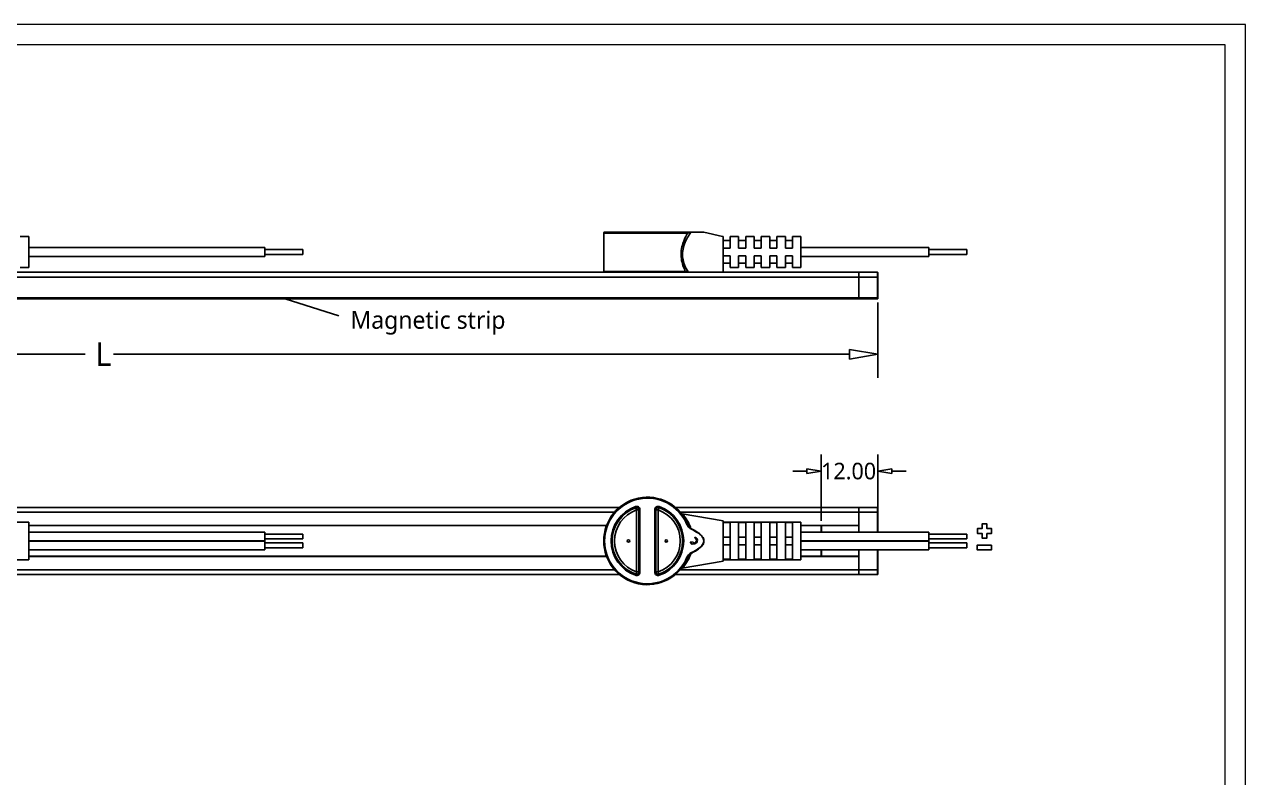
# Model space of a CAD drawing. Header units: millimetres. Extents: x 1020 to 1472, y -35 to 484.
# Drawn here: x 1213.1 to 1471.5, y 124.2 to 283.5 of the extents above; entities that cross this region are included whole.
import ezdxf

# ---------------------------------------------------------------- set-up
doc = ezdxf.new("R2010")
doc.units = ezdxf.units.MM
doc.layers.get('0').update_dxf_attribs({"color": 8, "lineweight": 30})
doc.layers.get('Defpoints').update_dxf_attribs({"color": 6, "lineweight": 9})
doc.layers.add('Dimension', color=136, linetype='Continuous', lineweight=9)
doc.layers.add('SolidLine', color=7, linetype='Continuous', lineweight=30)
doc.styles.get("Standard").update_dxf_attribs({"font": ''})
doc.styles.add('微软雅黑-Light', font='')
doc.styles.get('Standard').set_extended_font_data('Microsoft YaHei Light')
doc.styles.get('微软雅黑-Light').set_extended_font_data('Microsoft YaHei Light')
doc.dimstyles.new('DENGTEC', dxfattribs={"dimtxt": 3.5, "dimasz": 3, "dimexe": 3.5, "dimexo": 1, "dimgap": 0.5, "dimtad": 0, "dimzin": 0, "dimdsep": 46, "dimtxsty": 'Standard', "dimblk": 'CLOSEDBLANK', "dimcen": 1, "dimadec": 0, "dimazin": 3, "dimtfac": 1, "dimtofl": 0, "dimtmove": 0, "dimatfit": 3, "dimldrblk": 'CLOSEDBLANK', "dimfxl": 1, "dimtolj": 1, "dimtzin": 0, "dimarcsym": 0})
doc.dimstyles.new('DENGTECx1.5', dxfattribs={"dimtxt": 5, "dimasz": 6, "dimexe": 5, "dimexo": 1, "dimgap": 0.5, "dimtad": 0, "dimdec": 1, "dimzin": 0, "dimdsep": 46, "dimtxsty": 'Standard', "dimblk": 'CLOSEDBLANK', "dimcen": 1, "dimadec": 0, "dimazin": 3, "dimtfac": 1, "dimtdec": 1, "dimtofl": 0, "dimtmove": 0, "dimatfit": 3, "dimldrblk": 'CLOSEDBLANK', "dimfxl": 1, "dimtolj": 1, "dimtzin": 0, "dimarcsym": 0})

# ---------------------------------------------------------------- blocks, each defined once
blk = doc.blocks.new('_ClosedBlank')
at = {"color": 0, "linetype": 'ByBlock', "lineweight": -2}
for p, q in [((-1, 0.167), (0, 0)), ((-1, 0.167), (-1, -0.167)), ((0, 0), (-1, -0.167))]:
    blk.add_line(p, q, dxfattribs=at)
blk = doc.blocks.new('*D31')
at = {"layer": 'Defpoints', "color": 0, "lineweight": -3}
for p in [(1093.71, 225.61), (1393.71, 225.71), (1393.71, 213.77)]:
    blk.add_point(p, dxfattribs=at)
at = {"layer": 'Dimension', "color": 0, "lineweight": -2}
for p, q in [((1093.71, 224.61), (1093.71, 208.77)), ((1393.71, 224.71), (1393.71, 208.77)), ((1099.71, 213.77), (1226, 213.77)), ((1387.71, 213.77), (1231.95, 213.77))]:
    blk.add_line(p, q, dxfattribs=at)
at = {"layer": 'Dimension', "color": 0, "lineweight": -2, "xscale": 6, "yscale": 6, "zscale": 6, "rotation": 180}
blk.add_blockref('_ClosedBlank', (1093.71, 213.77), dxfattribs=at)
at = {"layer": 'Dimension', "color": 0, "lineweight": -2, "xscale": 6, "yscale": 6, "zscale": 6}
blk.add_blockref('_ClosedBlank', (1393.71, 213.77), dxfattribs=at)
at = {"layer": 'Dimension', "color": 0, "lineweight": -3, "insert": (1228.98, 213.77), "char_height": 5, "attachment_point": 5}
blk.add_mtext('\\A1; L', dxfattribs=at)
blk = doc.blocks.new('*D40')
at = {"layer": 'Defpoints', "color": 0, "lineweight": -3}
for p in [(1393.71, 189.04), (1393.71, 180.39), (1381.71, 177.54)]:
    blk.add_point(p, dxfattribs=at)
at = {"layer": 'Dimension', "color": 0, "lineweight": -2}
for p, q in [((1381.71, 178.54), (1381.71, 192.54)), ((1393.71, 181.39), (1393.71, 192.54)), ((1378.71, 189.04), (1375.71, 189.04)), ((1396.71, 189.04), (1399.71, 189.04))]:
    blk.add_line(p, q, dxfattribs=at)
at = {"layer": 'Dimension', "color": 0, "lineweight": -2, "xscale": 3, "yscale": 3, "zscale": 3}
blk.add_blockref('_ClosedBlank', (1381.71, 189.04), dxfattribs=at)
at = {"layer": 'Dimension', "color": 0, "lineweight": -2, "xscale": 3, "yscale": 3, "zscale": 3, "rotation": 180}
blk.add_blockref('_ClosedBlank', (1393.71, 189.04), dxfattribs=at)
at = {"layer": 'Dimension', "color": 0, "lineweight": -3, "insert": (1387.53, 189.04), "char_height": 3.5, "attachment_point": 5}
blk.add_mtext('\\A1;12.00', dxfattribs=at)

msp = doc.modelspace()

# ---------------------------------------------------------------- linework, layer by layer
at = {"layer": 'Defpoints'}
for points in [[(1471.536, -35.061), (1471.536, 283.539), (1020.096, 283.539), (1020.096, -35.061)], [(1467.216, -30.741), (1467.216, 279.219), (1024.416, 279.219), (1024.416, -30.741)]]:
    msp.add_lwpolyline(points, close=True, dxfattribs=at)
at = {"layer": 'Dimension', "lineweight": -3}
msp.add_line((1268.314, 225.511), (1279.646, 221.873), dxfattribs=at)
for points in [[(1416.785, 175.898), (1417.785, 175.898), (1417.785, 176.898), (1416.785, 176.898), (1416.785, 177.898), (1415.785, 177.898), (1415.785, 176.898), (1414.785, 176.898), (1414.785, 175.898), (1415.785, 175.898), (1415.785, 174.898), (1416.785, 174.898)], [(1417.77, 173.401), (1414.77, 173.401), (1414.77, 172.401), (1417.77, 172.401)]]:
    msp.add_lwpolyline(points, close=True, dxfattribs=at)
at = {"layer": 'SolidLine', "linetype": 'Continuous', "lineweight": 25}
for p, q in [((1214.027, 238.661), (1212.227, 238.661)), ((1214.027, 238.661), (1214.027, 232.161)), ((1335.706, 239.411), (1335.706, 231.311)), ((1353.445, 239.411), (1335.706, 239.411)), ((1335.906, 239.611), (1353.261, 239.611)), ((1356.654, 239.611), (1356.339, 239.611)), ((1360.824, 238.692), (1356.912, 239.609)), ((1360.956, 238.661), (1360.824, 238.692)), ((1360.956, 238.661), (1360.956, 237.707)), ((1362.456, 237.811), (1360.956, 237.811)), ((1364.256, 238.661), (1362.456, 238.661)), ((1362.456, 238.661), (1362.456, 236.211)), ((1364.256, 236.211), (1364.256, 238.661)), ((1365.756, 237.811), (1364.256, 237.811)), ((1367.556, 238.661), (1365.756, 238.661)), ((1365.756, 238.661), (1365.756, 236.211)), ((1367.556, 236.211), (1367.556, 238.661)), ((1369.056, 237.811), (1367.556, 237.811)), ((1370.856, 238.661), (1369.056, 238.661)), ((1369.056, 238.661), (1369.056, 236.211)), ((1370.856, 236.211), (1370.856, 238.661)), ((1372.356, 237.811), (1370.856, 237.811)), ((1374.156, 238.661), (1372.356, 238.661)), ((1372.356, 238.661), (1372.356, 236.211)), ((1374.156, 236.211), (1374.156, 238.661)), ((1375.656, 237.811), (1374.156, 237.811)), ((1377.456, 238.661), (1375.656, 238.661)), ((1375.656, 238.661), (1375.656, 236.211)), ((1377.456, 238.661), (1377.456, 232.161)), ((1264.027, 236.336), (1214.027, 236.336)), ((1264.027, 236.336), (1264.027, 234.486)), ((1272.027, 235.911), (1264.027, 235.911)), ((1272.027, 235.911), (1272.027, 234.911)), ((1360.956, 237.708), (1360.956, 231.161)), ((1362.456, 236.211), (1360.956, 236.211)), ((1365.756, 236.211), (1364.256, 236.211)), ((1369.056, 236.211), (1367.556, 236.211)), ((1372.356, 236.211), (1370.856, 236.211)), ((1375.656, 236.211), (1374.156, 236.211)), ((1404.528, 236.336), (1377.456, 236.336)), ((1404.528, 236.336), (1404.528, 234.486)), ((1412.528, 235.911), (1404.528, 235.911)), ((1412.528, 235.911), (1412.528, 234.911)), ((1214.027, 234.486), (1264.027, 234.486)), ((1264.027, 234.911), (1272.027, 234.911)), ((1360.956, 234.611), (1362.456, 234.611)), ((1362.456, 233.011), (1360.956, 233.011)), ((1362.456, 234.611), (1362.456, 232.161)), ((1364.256, 234.611), (1365.756, 234.611)), ((1364.256, 232.161), (1364.256, 234.611)), ((1365.756, 233.011), (1364.256, 233.011)), ((1365.756, 234.611), (1365.756, 232.161)), ((1367.556, 234.611), (1369.056, 234.611)), ((1367.556, 232.161), (1367.556, 234.611)), ((1369.056, 233.011), (1367.556, 233.011)), ((1369.056, 234.611), (1369.056, 232.161)), ((1370.856, 234.611), (1372.356, 234.611)), ((1370.856, 232.161), (1370.856, 234.611)), ((1372.356, 233.011), (1370.856, 233.011)), ((1372.356, 234.611), (1372.356, 232.161)), ((1374.156, 234.611), (1375.656, 234.611)), ((1374.156, 232.161), (1374.156, 234.611)), ((1375.656, 233.011), (1374.156, 233.011)), ((1375.656, 234.611), (1375.656, 232.161)), ((1377.456, 234.486), (1404.528, 234.486)), ((1404.528, 234.911), (1412.528, 234.911)), ((1389.715, 230.111), (1097.715, 230.111)), ((1176.386, 231.111), (1338.271, 231.111)), ((1212.227, 232.161), (1214.027, 232.161)), ((1335.706, 231.311), (1352.977, 231.311)), ((1351.641, 231.111), (1338.271, 231.111)), ((1351.641, 231.111), (1389.715, 231.111)), ((1360.751, 231.113), (1360.956, 231.161)), ((1362.456, 232.161), (1364.256, 232.161)), ((1365.756, 232.161), (1367.556, 232.161)), ((1369.056, 232.161), (1370.856, 232.161)), ((1372.356, 232.161), (1374.156, 232.161)), ((1375.656, 232.161), (1377.456, 232.161)), ((1389.715, 231.111), (1389.715, 230.111)), ((1393.615, 231.111), (1389.715, 231.111)), ((1389.715, 230.111), (1389.715, 225.711)), ((1393.615, 230.111), (1389.715, 230.111)), ((1393.615, 230.111), (1393.615, 231.111)), ((1393.615, 225.711), (1393.615, 230.111)), ((1393.615, 230.111), (1393.715, 230.111)), ((1393.715, 231.011), (1393.715, 230.111)), ((1393.715, 230.111), (1393.715, 225.711)), ((1097.715, 225.711), (1389.715, 225.711)), ((1389.715, 225.511), (1097.715, 225.511)), ((1389.715, 225.711), (1389.715, 225.511)), ((1393.615, 225.711), (1389.715, 225.711)), ((1393.615, 225.511), (1389.715, 225.511)), ((1393.615, 225.711), (1393.715, 225.711)), ((1393.615, 225.511), (1393.615, 225.711)), ((1393.715, 225.511), (1393.615, 225.511)), ((1393.715, 225.711), (1393.715, 225.611)), ((1393.715, 225.611), (1393.715, 225.511)), ((1187.456, 181.386), (1339.027, 181.386)), ((1343.19, 167.677), (1343.19, 180.895)), ((1343.19, 180.895), (1343.389, 180.895)), ((1343.389, 180.895), (1343.389, 167.677)), ((1346.523, 167.677), (1346.523, 180.895)), ((1346.722, 180.895), (1346.523, 180.895)), ((1346.722, 180.895), (1346.722, 167.677)), ((1350.885, 181.386), (1389.715, 181.386)), ((1389.715, 181.386), (1389.715, 180.386)), ((1393.615, 181.386), (1389.715, 181.386)), ((1393.615, 180.386), (1393.615, 181.386)), ((1393.715, 181.286), (1393.715, 180.386)), ((1338.003, 180.386), (1188.48, 180.386)), ((1342.661, 167.721), (1342.661, 180.85)), ((1343.159, 180.85), (1342.661, 180.85)), ((1343.159, 180.85), (1343.159, 167.721)), ((1346.754, 167.721), (1346.754, 180.85)), ((1347.252, 180.85), (1346.754, 180.85)), ((1347.252, 180.85), (1347.252, 167.721)), ((1389.715, 180.386), (1351.91, 180.386)), ((1360.956, 178.536), (1352.316, 180.021)), ((1360.956, 178.536), (1360.956, 177.118)), ((1389.715, 180.386), (1389.715, 177.586)), ((1393.615, 180.386), (1389.715, 180.386)), ((1393.615, 180.386), (1393.715, 180.386)), ((1393.615, 176.136), (1393.615, 180.386)), ((1393.715, 180.386), (1393.715, 176.136)), ((1214.027, 178.286), (1197.527, 178.286)), ((1214.027, 178.286), (1214.027, 170.286)), ((1336.315, 177.586), (1214.027, 177.586)), ((1336.296, 177.536), (1214.027, 177.536)), ((1264.027, 176.136), (1214.027, 176.136)), ((1264.027, 176.136), (1264.027, 174.301)), ((1377.456, 178.286), (1360.956, 178.286)), ((1360.956, 178.163), (1362.456, 178.163)), ((1360.956, 177.117), (1360.956, 174.32)), ((1362.456, 178.163), (1362.456, 170.409)), ((1364.256, 178.163), (1365.756, 178.163)), ((1364.256, 170.409), (1364.256, 178.163)), ((1365.756, 178.163), (1365.756, 170.409)), ((1367.556, 178.163), (1369.056, 178.163)), ((1367.556, 170.409), (1367.556, 178.163)), ((1369.056, 178.163), (1369.056, 170.409)), ((1370.856, 178.163), (1372.356, 178.163)), ((1370.856, 170.409), (1370.856, 178.163)), ((1372.356, 178.163), (1372.356, 170.409)), ((1374.156, 178.163), (1375.656, 178.163)), ((1374.156, 170.409), (1374.156, 178.163)), ((1375.656, 178.163), (1375.656, 170.409)), ((1377.456, 178.286), (1377.456, 170.286)), ((1389.715, 177.586), (1377.456, 177.586)), ((1389.715, 177.536), (1377.456, 177.536)), ((1404.528, 176.136), (1377.456, 176.136)), ((1381.715, 177.586), (1381.715, 176.136)), ((1381.802, 176.136), (1381.802, 177.586)), ((1389.715, 177.586), (1389.282, 177.586)), ((1389.715, 177.586), (1389.715, 176.136)), ((1404.528, 176.136), (1404.528, 174.301)), ((1264.027, 174.301), (1214.027, 174.301)), ((1264.027, 174.271), (1214.027, 174.271)), ((1272.027, 175.711), (1264.027, 175.711)), ((1264.027, 174.711), (1272.027, 174.711)), ((1264.027, 174.301), (1264.027, 174.271)), ((1264.027, 174.271), (1264.027, 172.436)), ((1272.027, 173.861), (1264.027, 173.861)), ((1272.027, 175.711), (1272.027, 174.711)), ((1272.027, 173.861), (1272.027, 172.861)), ((1354.621, 174.113), (1354.034, 174.012)), ((1354.034, 174.012), (1354.421, 173.509)), ((1354.421, 173.509), (1354.487, 173.709)), ((1354.551, 173.901), (1354.621, 174.113)), ((1355.087, 175.061), (1354.982, 174.888)), ((1362.456, 175.086), (1360.956, 175.086)), ((1360.956, 174.32), (1360.956, 174.286)), ((1360.956, 174.286), (1360.956, 171.455)), ((1362.456, 173.486), (1360.956, 173.486)), ((1365.756, 175.086), (1364.256, 175.086)), ((1365.756, 173.486), (1364.256, 173.486)), ((1369.056, 175.086), (1367.556, 175.086)), ((1369.056, 173.486), (1367.556, 173.486)), ((1372.356, 175.086), (1370.856, 175.086)), ((1372.356, 173.486), (1370.856, 173.486)), ((1375.656, 175.086), (1374.156, 175.086)), ((1375.656, 173.486), (1374.156, 173.486)), ((1404.528, 174.301), (1377.456, 174.301)), ((1404.528, 174.271), (1377.456, 174.271)), ((1412.528, 175.711), (1404.528, 175.711)), ((1404.528, 174.711), (1412.528, 174.711)), ((1404.528, 174.301), (1404.528, 174.271)), ((1404.528, 174.271), (1404.528, 172.436)), ((1412.528, 173.861), (1404.528, 173.861)), ((1412.528, 175.711), (1412.528, 174.711)), ((1412.528, 173.861), (1412.528, 172.861)), ((1214.027, 172.436), (1264.027, 172.436)), ((1336.296, 171.036), (1214.027, 171.036)), ((1336.315, 170.986), (1214.027, 170.986)), ((1264.027, 172.861), (1272.027, 172.861)), ((1360.956, 171.454), (1360.956, 170.036)), ((1377.456, 172.436), (1404.528, 172.436)), ((1389.715, 171.036), (1377.456, 171.036)), ((1389.715, 170.986), (1377.456, 170.986)), ((1381.715, 172.436), (1381.715, 170.986)), ((1381.802, 170.986), (1381.802, 172.436)), ((1389.715, 170.986), (1389.282, 170.986)), ((1389.715, 172.436), (1389.715, 170.986)), ((1389.715, 170.986), (1389.715, 168.186)), ((1393.615, 168.186), (1393.615, 172.436)), ((1393.715, 172.436), (1393.715, 168.186)), ((1404.528, 172.861), (1412.528, 172.861)), ((1188.48, 168.186), (1338.003, 168.186)), ((1197.527, 170.286), (1214.027, 170.286)), ((1351.91, 168.186), (1389.715, 168.186)), ((1352.136, 168.454), (1352.097, 168.406)), ((1352.316, 168.551), (1360.956, 170.036)), ((1362.456, 170.409), (1360.956, 170.409)), ((1360.956, 170.286), (1377.456, 170.286)), ((1365.756, 170.409), (1364.256, 170.409)), ((1369.056, 170.409), (1367.556, 170.409)), ((1372.356, 170.409), (1370.856, 170.409)), ((1375.656, 170.409), (1374.156, 170.409)), ((1389.715, 168.186), (1389.715, 167.186)), ((1393.615, 168.186), (1389.715, 168.186)), ((1393.615, 167.186), (1393.615, 168.186)), ((1393.615, 168.186), (1393.715, 168.186)), ((1393.715, 168.186), (1393.715, 167.286)), ((1339.027, 167.186), (1187.456, 167.186)), ((1342.661, 167.721), (1343.159, 167.721)), ((1343.19, 167.677), (1343.389, 167.677)), ((1346.722, 167.677), (1346.523, 167.677)), ((1346.754, 167.721), (1347.252, 167.721)), ((1389.715, 167.186), (1350.885, 167.186)), ((1393.615, 167.186), (1389.715, 167.186))]:
    msp.add_line(p, q, dxfattribs=at)
at = {"layer": 'SolidLine', "linetype": 'Continuous', "lineweight": 25, "flags": 128}
for points in [[(1353.558, 231.177), (1353.554, 231.163), (1353.55, 231.149), (1353.545, 231.138), (1353.541, 231.129), (1353.535, 231.121), (1353.53, 231.116), (1353.525, 231.112), (1353.519, 231.111)], [(1342.466, 181.555), (1342.478, 181.52), (1342.49, 181.486), (1342.5, 181.455), (1342.51, 181.427), (1342.518, 181.403), (1342.524, 181.385), (1342.529, 181.372), (1342.531, 181.366)], [(1342.496, 181.321), (1342.502, 181.305), (1342.512, 181.274), (1342.528, 181.228), (1342.549, 181.169), (1342.573, 181.1), (1342.601, 181.022), (1342.63, 180.937), (1342.661, 180.85)], [(1347.252, 180.85), (1347.282, 180.937), (1347.312, 181.022), (1347.339, 181.1), (1347.363, 181.169), (1347.384, 181.228), (1347.4, 181.274), (1347.411, 181.305), (1347.416, 181.321)], [(1347.446, 181.555), (1347.434, 181.52), (1347.423, 181.486), (1347.412, 181.455), (1347.402, 181.427), (1347.394, 181.403), (1347.388, 181.385), (1347.384, 181.372), (1347.382, 181.366)], [(1353.445, 177.961), (1353.441, 177.96), (1353.431, 177.955), (1353.414, 177.948), (1353.391, 177.938), (1353.363, 177.926), (1353.331, 177.912), (1353.297, 177.897), (1353.261, 177.882)], [(1354.127, 176.818), (1354.132, 176.83), (1354.138, 176.842), (1354.144, 176.855), (1354.149, 176.866), (1354.155, 176.878), (1354.16, 176.89), (1354.165, 176.901), (1354.17, 176.912)], [(1353.445, 170.611), (1353.441, 170.612), (1353.431, 170.617), (1353.414, 170.624), (1353.391, 170.634), (1353.363, 170.646), (1353.331, 170.66), (1353.297, 170.675), (1353.261, 170.69)], [(1354.127, 171.754), (1354.132, 171.742), (1354.138, 171.73), (1354.144, 171.717), (1354.149, 171.705), (1354.155, 171.694), (1354.16, 171.682), (1354.165, 171.671), (1354.17, 171.66)], [(1342.466, 167.017), (1342.478, 167.052), (1342.49, 167.086), (1342.5, 167.117), (1342.51, 167.145), (1342.518, 167.169), (1342.524, 167.187), (1342.529, 167.2), (1342.531, 167.206)], [(1342.661, 167.721), (1342.63, 167.634), (1342.601, 167.55), (1342.573, 167.472), (1342.549, 167.403), (1342.528, 167.344), (1342.512, 167.298), (1342.502, 167.267), (1342.496, 167.251)], [(1347.416, 167.251), (1347.411, 167.267), (1347.4, 167.298), (1347.384, 167.344), (1347.363, 167.403), (1347.339, 167.472), (1347.312, 167.55), (1347.282, 167.634), (1347.252, 167.721)], [(1347.446, 167.017), (1347.434, 167.052), (1347.423, 167.086), (1347.412, 167.117), (1347.402, 167.145), (1347.394, 167.169), (1347.388, 167.187), (1347.384, 167.2), (1347.382, 167.206)]]:
    msp.add_lwpolyline(points, dxfattribs=at)
at = {"layer": 'SolidLine', "linetype": 'Continuous', "lineweight": 25}
for centre in [(1340.956, 174.286), (1348.956, 174.286)]:
    msp.add_circle(centre, 0.25, dxfattribs=at)
for centre, radius, start, end in [((1335.906, 239.411), 0.2, 90, 180), ((1353.253, 239.419), 0.192, 357.64743, 87.43712), ((1354.121, 239.556), 0.0557, 28.63718, 83.83998), ((1335.906, 231.311), 0.2, 180, 270), ((1352.789, 231.299), 0.188, 274.35868, 3.78433), ((1393.615, 231.011), 0.1, 0, 90), ((1393.615, 225.611), 0.1, 270, 0), ((1344.956, 174.286), 9.25, 23.41051, 336.58949), ((1344.956, 174.286), 9.05, 23.41051, 336.58949), ((1344.956, 174.286), 7.683, 108.91045, 251.08955), ((1344.956, 174.286), 7.484, 108.91045, 251.08955), ((1344.956, 174.286), 7.452, 109.27506, 250.72494), ((1342.656, 180.844), 0.503, 0.79292, 108.48271), ((1347.257, 180.844), 0.503, 71.51657, 179.20841), ((1344.956, 174.286), 7.484, 288.91045, 71.08955), ((1344.956, 174.286), 7.452, 289.27506, 70.72494), ((1344.956, 174.286), 7.683, 288.91045, 71.08955), ((1393.615, 181.286), 0.1, 0, 90), ((1344.956, 174.286), 6.954, 109.27506, 250.72494), ((1344.956, 174.286), 6.954, 289.27506, 70.72494), ((1354.791, 174.383), 0.739, 245.70757, 66.44986), ((1354.791, 174.383), 0.539, 243.48738, 69.32354), ((1342.656, 167.728), 0.503, 251.51729, 359.20708), ((1347.257, 167.728), 0.503, 180.79159, 288.48343), ((1393.615, 167.286), 0.1, 270, 0)]:
    msp.add_arc(centre, radius, start, end, dxfattribs=at)
for points, knots in [([(1352.977, 231.311), (1352.804, 231.703), (1352.451, 232.499), (1352.103, 233.915), (1352.049, 235.437), (1352.339, 237.014), (1352.898, 238.404), (1353.28, 239.107), (1353.445, 239.411)], [0, 0, 0, 0, 0.162157, 0.3296502, 0.4741788, 0.6415861, 0.8448628, 1, 1, 1, 1]), ([(1354.17, 239.583), (1354.099, 239.482), (1353.845, 239.117), (1353.285, 238.228), (1352.656, 236.865), (1352.347, 235.399), (1352.404, 233.986), (1352.832, 232.477), (1353.29, 231.658), (1353.558, 231.177)], [0, 0, 0, 0, 0.0660325, 0.2390403, 0.4090445, 0.5467322, 0.6650947, 0.8034116, 1, 1, 1, 1]), ([(1353.261, 239.611), (1353.41, 239.611), (1353.624, 239.611), (1354.008, 239.611), (1354.127, 239.611)], [0, 0, 0, 0, 0.6915147, 1, 1, 1, 1]), ([(1354.17, 239.583), (1354.075, 239.569), (1353.88, 239.539), (1353.648, 239.48), (1353.516, 239.436), (1353.445, 239.411)], [0, 0, 0, 0, 0.2990218, 0.6206022, 1, 1, 1, 1]), ([(1356.122, 239.611), (1356.009, 239.611), (1355.655, 239.611), (1354.976, 239.611), (1354.403, 239.611), (1354.123, 239.611)], [0, 0, 0, 0, 0.1921013, 0.6053516, 1, 1, 1, 1]), ([(1356.911, 239.606), (1356.908, 239.606), (1356.9, 239.606), (1356.626, 239.603), (1355.936, 239.597), (1355.041, 239.59), (1354.371, 239.584), (1354.17, 239.583)], [0, 0, 0, 0, 0.0840238, 0.2164937, 0.4371362, 0.8305659, 1, 1, 1, 1]), ([(1356.122, 239.611), (1356.303, 239.611), (1356.611, 239.611), (1356.851, 239.611), (1356.907, 239.611), (1356.842, 239.611), (1356.821, 239.611)], [0, 0, 0, 0, 0.3879269, 0.6590456, 0.8866362, 1, 1, 1, 1]), ([(1352.977, 231.311), (1352.996, 231.305), (1353.086, 231.275), (1353.264, 231.227), (1353.471, 231.192), (1353.558, 231.177)], [0, 0, 0, 0, 0.1350207, 0.6358329, 1, 1, 1, 1]), ([(1353.558, 231.177), (1354.871, 231.168), (1356.892, 231.153), (1359.044, 231.133), (1360.05, 231.124), (1360.492, 231.119), (1360.737, 231.117), (1360.746, 231.117), (1360.75, 231.117)], [0, 0, 0, 0, 0.4769508, 0.7342998, 0.8206551, 0.9082272, 0.9598146, 1, 1, 1, 1]), ([(1342.466, 181.555), (1342.543, 181.573), (1342.698, 181.609), (1342.935, 181.563), (1343.142, 181.447), (1343.298, 181.267), (1343.378, 181.073), (1343.386, 180.945), (1343.389, 180.895)], [0, 0, 0, 0, 0.1783707, 0.3567994, 0.5338992, 0.709959, 0.8862278, 1, 1, 1, 1]), ([(1342.496, 181.321), (1342.504, 181.331), (1342.515, 181.346), (1342.527, 181.361), (1342.531, 181.366)], [0, 0, 0, 0, 0.6840095, 1, 1, 1, 1]), ([(1343.19, 180.895), (1343.188, 180.931), (1343.183, 181.023), (1343.126, 181.162), (1343.015, 181.291), (1342.866, 181.374), (1342.696, 181.406), (1342.586, 181.379), (1342.531, 181.366)], [0, 0, 0, 0, 0.1141454, 0.2904977, 0.4661964, 0.6428513, 0.8211635, 1, 1, 1, 1]), ([(1343.19, 180.895), (1343.183, 180.885), (1343.173, 180.87), (1343.162, 180.855), (1343.159, 180.85)], [0, 0, 0, 0, 0.6736936, 1, 1, 1, 1]), ([(1346.523, 180.895), (1346.531, 180.974), (1346.546, 181.132), (1346.667, 181.341), (1346.844, 181.5), (1347.064, 181.588), (1347.274, 181.602), (1347.398, 181.568), (1347.446, 181.555)], [0, 0, 0, 0, 0.1783703, 0.3568001, 0.5338957, 0.7099553, 0.8862277, 1, 1, 1, 1]), ([(1347.382, 181.366), (1347.347, 181.376), (1347.258, 181.4), (1347.108, 181.392), (1346.95, 181.328), (1346.824, 181.215), (1346.738, 181.065), (1346.727, 180.951), (1346.722, 180.895)], [0, 0, 0, 0, 0.1141444, 0.2904928, 0.4661958, 0.6428498, 0.8211581, 1, 1, 1, 1]), ([(1346.754, 180.85), (1346.75, 180.855), (1346.74, 180.87), (1346.729, 180.885), (1346.722, 180.895)], [0, 0, 0, 0, 0.32630755, 1, 1, 1, 1]), ([(1347.382, 181.366), (1347.389, 181.356), (1347.401, 181.341), (1347.412, 181.326), (1347.416, 181.321)], [0, 0, 0, 0, 0.67369131, 1, 1, 1, 1]), ([(1352.287, 180.037), (1352.262, 180.047), (1352.215, 180.068), (1352.16, 180.107), (1352.122, 180.14), (1352.108, 180.155), (1352.103, 180.16)], [0, 0, 0, 0, 0.3576773, 0.6807307, 0.909074, 1, 1, 1, 1]), ([(1352.403, 179.987), (1352.415, 179.973), (1352.435, 179.951), (1352.717, 179.616), (1353.223, 178.947), (1353.812, 177.908), (1354.088, 177.138), (1354.17, 176.912)], [0, 0, 0, 0, 0.1812467, 0.2786309, 0.5605485, 0.8704637, 1, 1, 1, 1]), ([(1354.127, 176.818), (1354.027, 176.884), (1353.688, 177.11), (1353.429, 177.518), (1353.285, 177.83), (1353.261, 177.882)], [0, 0, 0, 0, 0.2569276, 0.8768672, 1, 1, 1, 1]), ([(1353.445, 177.961), (1353.467, 177.913), (1353.6, 177.621), (1353.812, 177.237), (1354.091, 176.983), (1354.17, 176.912)], [0, 0, 0, 0, 0.1236306, 0.7522025, 1, 1, 1, 1]), ([(1354.127, 171.754), (1354.795, 172.08), (1355.722, 172.532), (1356.585, 173.385), (1356.857, 173.931), (1356.901, 174.394), (1356.755, 174.919), (1356.357, 175.438), (1355.485, 176.155), (1354.694, 176.541), (1354.127, 176.818)], [0, 0, 0, 0, 0.2832255, 0.3932046, 0.4585317, 0.5133706, 0.5680018, 0.663894, 0.7589127, 1, 1, 1, 1]), ([(1354.17, 176.912), (1354.738, 176.624), (1355.533, 176.223), (1356.404, 175.48), (1356.802, 174.94), (1356.947, 174.398), (1356.903, 173.919), (1356.633, 173.353), (1355.932, 172.635), (1355.041, 172.086), (1354.371, 171.759), (1354.17, 171.66)], [0, 0, 0, 0, 0.2389961, 0.333881, 0.4305572, 0.4861599, 0.5420756, 0.6083013, 0.7186073, 0.9152947, 1, 1, 1, 1]), ([(1354.17, 171.66), (1354.1, 171.462), (1353.845, 170.746), (1353.28, 169.711), (1352.675, 168.893), (1352.367, 168.544), (1352.405, 168.588), (1352.413, 168.597)], [0, 0, 0, 0, 0.11277597, 0.40825366, 0.69860139, 0.93375639, 1, 1, 1, 1]), ([(1353.261, 170.69), (1353.41, 170.983), (1353.624, 171.406), (1354.008, 171.672), (1354.127, 171.754)], [0, 0, 0, 0, 0.6915147, 1, 1, 1, 1]), ([(1354.17, 171.66), (1354.075, 171.572), (1353.88, 171.39), (1353.648, 171.025), (1353.516, 170.756), (1353.445, 170.611)], [0, 0, 0, 0, 0.2990218, 0.6206022, 1, 1, 1, 1]), ([(1352.105, 168.416), (1352.1, 168.41), (1352.084, 168.39), (1352.083, 168.39), (1352.087, 168.393), (1352.09, 168.397), (1352.095, 168.403), (1352.104, 168.413), (1352.126, 168.435), (1352.172, 168.476), (1352.257, 168.527), (1352.346, 168.564), (1352.403, 168.563), (1352.413, 168.563)], [0, 0, 0, 0, 0.1448701, 0.4566023, 0.5083713, 0.5361762, 0.5520623, 0.5675914, 0.6022526, 0.6633742, 0.7939356, 0.9644253, 1, 1, 1, 1]), ([(1343.389, 167.677), (1343.382, 167.598), (1343.366, 167.44), (1343.246, 167.231), (1343.068, 167.072), (1342.848, 166.984), (1342.638, 166.97), (1342.515, 167.004), (1342.466, 167.017)], [0, 0, 0, 0, 0.1783703, 0.3568001, 0.5338957, 0.7099553, 0.8862277, 1, 1, 1, 1]), ([(1342.531, 167.206), (1342.523, 167.216), (1342.511, 167.231), (1342.5, 167.246), (1342.496, 167.251)], [0, 0, 0, 0, 0.67369131, 1, 1, 1, 1]), ([(1342.531, 167.206), (1342.565, 167.196), (1342.654, 167.172), (1342.804, 167.18), (1342.962, 167.243), (1343.089, 167.357), (1343.174, 167.507), (1343.185, 167.62), (1343.19, 167.677)], [0, 0, 0, 0, 0.1141444, 0.2904928, 0.4661958, 0.6428498, 0.8211581, 1, 1, 1, 1]), ([(1343.159, 167.721), (1343.162, 167.717), (1343.173, 167.702), (1343.183, 167.687), (1343.19, 167.677)], [0, 0, 0, 0, 0.3263064, 1, 1, 1, 1]), ([(1347.446, 167.017), (1347.369, 166.999), (1347.215, 166.962), (1346.977, 167.009), (1346.77, 167.125), (1346.615, 167.305), (1346.534, 167.499), (1346.526, 167.627), (1346.523, 167.677)], [0, 0, 0, 0, 0.1783707, 0.3567994, 0.5338992, 0.709959, 0.8862278, 1, 1, 1, 1]), ([(1346.722, 167.677), (1346.729, 167.687), (1346.74, 167.702), (1346.75, 167.717), (1346.754, 167.721)], [0, 0, 0, 0, 0.67369245, 1, 1, 1, 1]), ([(1346.722, 167.677), (1346.724, 167.641), (1346.73, 167.549), (1346.787, 167.41), (1346.897, 167.281), (1347.046, 167.198), (1347.216, 167.166), (1347.326, 167.192), (1347.382, 167.206)], [0, 0, 0, 0, 0.1141464, 0.2904962, 0.4661953, 0.6428506, 0.8211631, 1, 1, 1, 1]), ([(1347.416, 167.251), (1347.408, 167.241), (1347.397, 167.226), (1347.385, 167.211), (1347.382, 167.206)], [0, 0, 0, 0, 0.6840095, 1, 1, 1, 1])]:
    msp.add_open_spline(points, degree=3, knots=knots, dxfattribs=at)

# ---------------------------------------------------------------- texts
at = {"layer": 'Dimension', "lineweight": -3, "style": '微软雅黑-Light'}
msp.add_text('Magnetic strip', height=3.73229, dxfattribs=at).set_placement((1282.11, 219.17))

# ---------------------------------------------------------------- dimensions: what is measured, and where the dimension line sits
at = {"layer": 'Dimension', "lineweight": -3}
dim = msp.add_linear_dim(base=(1393.715, 213.77), p1=(1093.715, 225.607), p2=(1393.715, 225.711), text=' L', dimstyle='DENGTECx1.5', dxfattribs=at)
dim.commit()
dim.dimension.update_dxf_attribs({"geometry": '*D31', "text_midpoint": (1228.975, 213.77), "dimtype": 160})
dim = msp.add_linear_dim(base=(1393.715, 189.042), p1=(1381.715, 177.536), p2=(1393.715, 180.386), dimstyle='DENGTEC', dxfattribs=at)
dim.commit()
dim.dimension.update_dxf_attribs({"geometry": '*D40', "text_midpoint": (1387.53, 189.042), "dimtype": 160})

doc.saveas('drawing.dxf')
